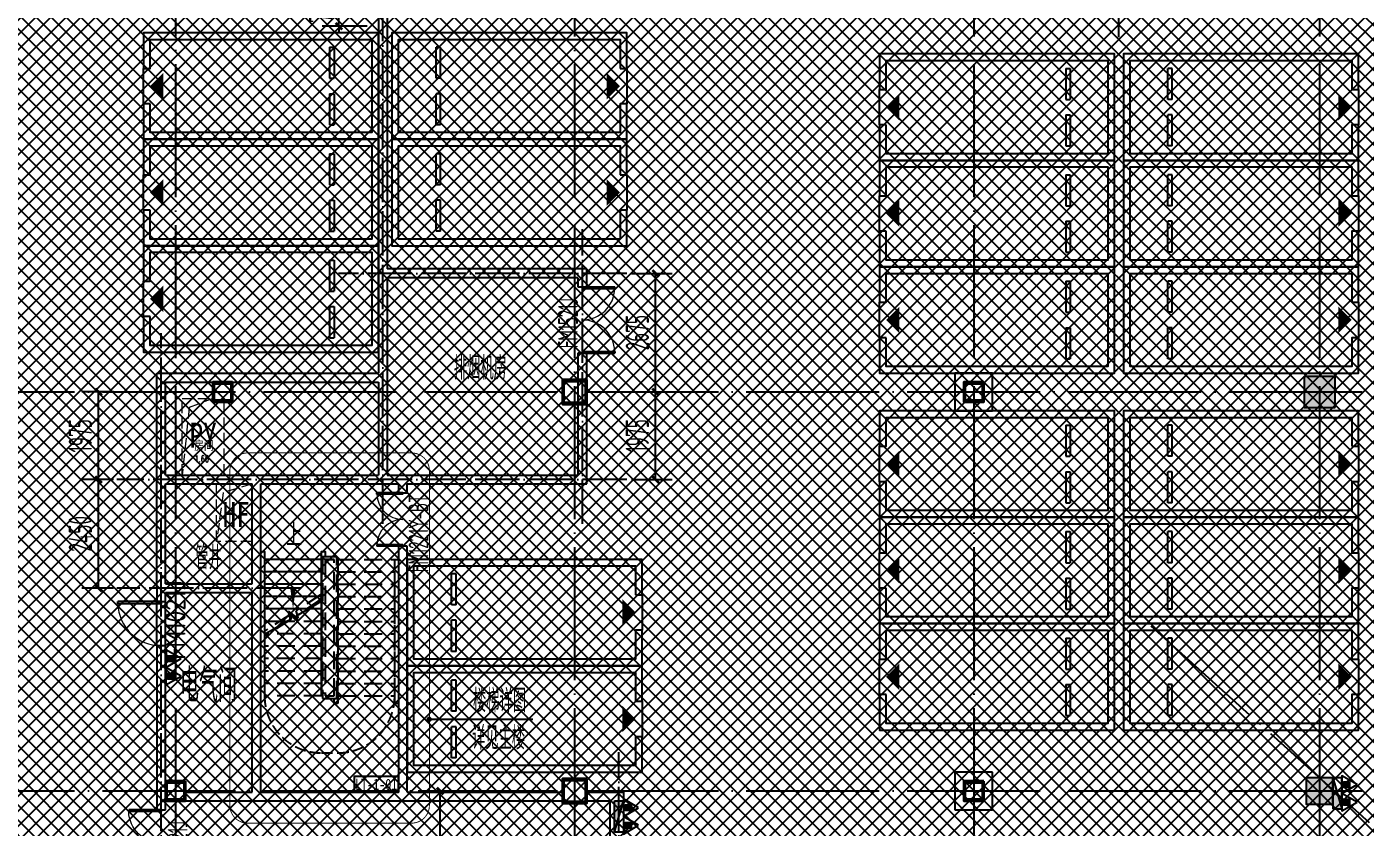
# Model space of a CAD drawing. Extents: x -473190 to 2138458, y -81875 to 2633646.
# Drawn here: x 509982 to 540167, y -19625 to -1570 of the extents above; entities that cross this region are included whole.
import ezdxf
from ezdxf.enums import TextEntityAlignment as Align

# ---------------------------------------------------------------- set-up
doc = ezdxf.new("R2010")
doc.units = 0
doc.header["$LTSCALE"] = 1000
for name, pattern in [('_DASH', [0.6, 0.4, -0.2]), ('DASH', [0.35, 0.25, -0.1]), ('DOTE', [2.42, 2, -0.2, 0.02, -0.2])]:
    doc.linetypes.add(name, pattern=pattern)
for name, color, linetype in [('00-停车位', 67, 'Continuous'), ('A-BEAM', 4, 'Continuous'), ('A-COLUMN', 2, 'Continuous'), ('A-DIM_SYMB', 3, 'Continuous'), ('A-PUB_TEXT', 7, 'Continuous'), ('A-ROOM_NAME', 23, 'Continuous'), ('A-STAIR', 3, 'Continuous'), ('A-WALL', 2, 'Continuous'), ('DIM_LEAD', 3, 'Continuous'), ('DOOR_FIRE', 4, 'Continuous'), ('DOOR_FIRE_TEXT', 7, 'Continuous'), ('DOTE', 1, 'DOTE'), ('PUB_DIM', 3, 'Continuous'), ('PUB_HATCH', 8, 'Continuous'), ('PUB_TEXT', 7, 'Continuous'), ('RF-QT', 30, 'Continuous'), ('SPACE', 7, 'Continuous'), ('SRC-03F$0$A-SYMB-NUMB-T', 4, 'Continuous'), ('SRC-03F$0$A-WALL', 7, 'Continuous'), ('STAIR', 2, 'Continuous'), ('W-EQUIP_消火栓', 7, 'Continuous'), ('W-EQUIP_灭火器', 7, 'Continuous'), ('WINDOW', 4, 'Continuous'), ('WINDOW_TEXT', 7, 'Continuous'), ('排水', 4, 'Continuous'), ('索引线', 252, 'Continuous')]:
    doc.layers.add(name, color=color, linetype=linetype)
doc.layers.add('HOLE', color=52, linetype='Continuous', lineweight=15)
doc.layers.add('钢柱', color=51, linetype='Continuous', lineweight=35)
doc.styles.add('8B2_01', font='simhei.ttf', dxfattribs={"width": 0.8})
doc.styles.add('8B2_02', font='tssdeng.shx', dxfattribs={"width": 0.6, "bigfont": 'TSSDCHN.shx'})
doc.styles.add('_TCH_DIM', font='SIMPLEX', dxfattribs={"bigfont": 'GBCBIG'})
doc.styles.add('_TCH_DIM_T3', font='tssdeng.shx', dxfattribs={"width": 0.564706, "bigfont": '@@@tssdchn.shx'})
doc.styles.add('_TCH_SPACE', font='SIMPLEX', dxfattribs={"height": 5, "bigfont": 'GBCBIG'})
doc.styles.add('_TCH_WINDOW', font='tssdeng.shx', dxfattribs={"width": 0.8, "height": 3.5, "bigfont": 'tssdchn.shx'})
doc.styles.add('SRC-03F$0$ECADI-TXT', font='simplex.shx', dxfattribs={"bigfont": 'hztxt.shx'})
doc.styles.get("Standard").update_dxf_attribs({"font": 'gbenor.shx', "bigfont": 'gbcbig.shx'})
doc.dimstyles.new('_TCH_ARCH&&150', dxfattribs={"dimtxt": 525, "dimasz": 150, "dimexe": 375, "dimexo": 450, "dimgap": 150, "dimtad": 1, "dimdec": 0, "dimzin": 0, "dimdsep": 46, "dimtxsty": '_TCH_DIM_T3', "dimblk": 'ARCHTICK', "dimcen": 0.09, "dimclrt": 7, "dimazin": 2, "dimtfac": 1, "dimtdec": 0, "dimtix": 1, "dimtmove": 2, "dimatfit": 3, "dimfxl": 0, "dimtolj": 1, "dimtzin": 0, "dimarcsym": 0})

# ---------------------------------------------------------------- blocks, each defined once
blk = doc.blocks.new('车位2400x5300')
at = {"layer": '00-停车位', "color": 251}
for p, q in [((-875, -1000), (-175, -1000)), ((-875, -1100), (-875, -1000)), ((-875, -1100), (-175, -1100)), ((-175, -1100), (-175, -1000)), ((175, -1000), (875, -1000)), ((175, -1100), (175, -1000)), ((175, -1100), (875, -1100)), ((875, -1100), (875, -1000)), ((400, -5300), (-400, -5300))]:
    blk.add_line(p, q, dxfattribs=at)
blk.add_lwpolyline([(400, -5150), (400, -5300), (1200, -5300), (1200, 0), (-1200, 0), (-1200, -5300), (-400, -5300), (-400, -5150), (-1050, -5150), (-1050, -150), (1050, -150), (1050, -5150), (400, -5150)], dxfattribs=at)
blk.add_lwpolyline([(0, -5150, 0, 600, 0), (0, -4850, 600, 600, 0)], format="xyseb", dxfattribs=at)
blk = doc.blocks.new('_ArchTick')
at = {"color": 0, "linetype": 'ByBlock', "const_width": 0.4}
blk.add_lwpolyline([(-0.5, -0.5), (0.5, 0.5)], dxfattribs=at)
blk = doc.blocks.new('*D5216')
at = {"layer": 'Defpoints', "color": 0, "transparency": 16777216}
for p in [(79469, -185418), (80559, -185418), (80559, -186168)]:
    blk.add_point(p, dxfattribs=at)
at = {"layer": 'PUB_DIM', "color": 0, "lineweight": -2, "transparency": 16777216}
for p, q in [((79469, -185418), (79469, -185268)), ((80109, -185418), (79094, -185418)), ((79469, -186168), (79469, -185418)), ((80109, -186168), (79094, -186168)), ((79469, -186168), (79469, -186318))]:
    blk.add_line(p, q, dxfattribs=at)
at = {"layer": 'PUB_DIM', "color": 0, "lineweight": -2, "transparency": 16777216, "xscale": 150, "yscale": 150, "zscale": 150}
for p, rotation in [((79469, -185418), 270), ((79469, -186168), 90)]:
    blk.add_blockref('_ArchTick', p, dxfattribs=dict(at, rotation=rotation))
at = {"layer": 'PUB_DIM', "color": 7, "transparency": 16777216, "insert": (79057, -185793), "char_height": 525, "attachment_point": 5, "rotation": 90, "style": '_TCH_DIM_T3'}
blk.add_mtext('\\A1;750', dxfattribs=at)
blk = doc.blocks.new('A$C00330F2E')
at = {"layer": 'A-COLUMN'}
for p, q in [((58875, -161900), (58025, -161900)), ((58025, -161900), (58025, -162750)), ((58875, -162750), (58875, -161900)), ((58025, -162750), (58875, -162750)), ((58875, -170900), (58025, -170900)), ((58025, -170900), (58025, -171750)), ((58875, -171750), (58875, -170900)), ((58025, -171750), (58875, -171750))]:
    blk.add_line(p, q, dxfattribs=at)
at = {"layer": '钢柱', "color": 4, "lineweight": 35}
for points in [[(49725, -162050), (49175, -162050), (49175, -162600), (49725, -162600)], [(49695, -162570), (49205, -162570), (49205, -162080), (49695, -162080)], [(41738, -162100), (41288, -162100), (41288, -162550), (41738, -162550)], [(41708, -162520), (41318, -162520), (41318, -162130), (41708, -162130)], [(58675, -162100), (58225, -162100), (58225, -162550), (58675, -162550)], [(58645, -162520), (58255, -162520), (58255, -162130), (58645, -162130)], [(40675, -171100), (40225, -171100), (40225, -171550), (40675, -171550)], [(40645, -171520), (40255, -171520), (40255, -171130), (40645, -171130)], [(49725, -171050), (49175, -171050), (49175, -171600), (49725, -171600)], [(49695, -171570), (49205, -171570), (49205, -171080), (49695, -171080)], [(58675, -171100), (58225, -171100), (58225, -171550), (58675, -171550)], [(58645, -171520), (58255, -171520), (58255, -171130), (58645, -171130)]]:
    blk.add_lwpolyline(points, close=True, dxfattribs=at)
blk = doc.blocks.new('A$C4F5A101F')
at = {"layer": 'DOTE', "color": 16, "linetype": 'DOTE', "ltscale": 1.5}
for p, q in [((-216339.7, 16373.7), (-216339.7, -213765.2)), ((-207339.7, 16373.7), (-207339.7, -213765.2)), ((-198339.7, 16373.7), (-198339.7, -213765.2)), ((-297848.4, -165257.4), (-173939.7, -165257.4)), ((-297848.4, -174257.4), (-173939.7, -174257.4))]:
    blk.add_line(p, q, dxfattribs=at)
at = {"layer": 'DOTE', "color": 127, "linetype": 'DOTE', "ltscale": 1.5}
for p, q in [((-190539.7, 16373.7), (-190539.7, -213765.2)), ((-194347, -170531.8), (-170707.9, -191816.6))]:
    blk.add_line(p, q, dxfattribs=at)
blk = doc.blocks.new('*D5549')
at = {"layer": 'Defpoints', "color": 0, "transparency": 16777216}
for p in [(39589, -150275), (40373, -150275), (40373, -152725)]:
    blk.add_point(p, dxfattribs=at)
at = {"layer": 'PUB_DIM', "color": 0, "lineweight": -2, "transparency": 16777216}
for p, q in [((39923, -150275), (39214, -150275)), ((39589, -152725), (39589, -150275)), ((39923, -152725), (39214, -152725))]:
    blk.add_line(p, q, dxfattribs=at)
at = {"layer": 'PUB_DIM', "color": 0, "lineweight": -2, "transparency": 16777216, "xscale": 150, "yscale": 150, "zscale": 150}
for p, rotation in [((39589, -150275), 90), ((39589, -152725), 270)]:
    blk.add_blockref('_ArchTick', p, dxfattribs=dict(at, rotation=rotation))
at = {"layer": 'PUB_DIM', "color": 7, "transparency": 16777216, "insert": (39177, -151500), "char_height": 525, "attachment_point": 5, "rotation": 90, "style": '_TCH_DIM_T3'}
blk.add_mtext('\\A1;2450', dxfattribs=at)
blk = doc.blocks.new('*D5550')
at = {"layer": 'Defpoints', "color": 0, "transparency": 16777216}
for p in [(39589, -148300), (40373, -148300), (40373, -150275)]:
    blk.add_point(p, dxfattribs=at)
at = {"layer": 'PUB_DIM', "color": 0, "lineweight": -2, "transparency": 16777216}
for p, q in [((39923, -148300), (39214, -148300)), ((39589, -150275), (39589, -148300)), ((39923, -150275), (39214, -150275))]:
    blk.add_line(p, q, dxfattribs=at)
at = {"layer": 'PUB_DIM', "color": 0, "lineweight": -2, "transparency": 16777216, "xscale": 150, "yscale": 150, "zscale": 150}
for p, rotation in [((39589, -148300), 90), ((39589, -150275), 270)]:
    blk.add_blockref('_ArchTick', p, dxfattribs=dict(at, rotation=rotation))
at = {"layer": 'PUB_DIM', "color": 7, "transparency": 16777216, "insert": (39177, -149288), "char_height": 525, "attachment_point": 5, "rotation": 90, "style": '_TCH_DIM_T3'}
blk.add_mtext('\\A1;1975', dxfattribs=at)
blk = doc.blocks.new('*D5551')
at = {"layer": 'Defpoints', "color": 0, "transparency": 16777216}
for p in [(51157, -145625), (52152, -145625), (51157, -148300)]:
    blk.add_point(p, dxfattribs=at)
at = {"layer": 'PUB_DIM', "color": 0, "lineweight": -2, "transparency": 16777216}
for p, q in [((51607, -145625), (52527, -145625)), ((52152, -148300), (52152, -145625)), ((51607, -148300), (52527, -148300))]:
    blk.add_line(p, q, dxfattribs=at)
at = {"layer": 'PUB_DIM', "color": 0, "lineweight": -2, "transparency": 16777216, "xscale": 150, "yscale": 150, "zscale": 150}
for p, rotation in [((52152, -145625), 90), ((52152, -148300), 270)]:
    blk.add_blockref('_ArchTick', p, dxfattribs=dict(at, rotation=rotation))
at = {"layer": 'PUB_DIM', "color": 7, "transparency": 16777216, "insert": (51739, -146962), "char_height": 525, "attachment_point": 5, "rotation": 90, "style": '_TCH_DIM_T3'}
blk.add_mtext('\\A1;2675', dxfattribs=at)
blk = doc.blocks.new('*D5552')
at = {"layer": 'Defpoints', "color": 0, "transparency": 16777216}
for p in [(51157, -148300), (52152, -148300), (51157, -150275)]:
    blk.add_point(p, dxfattribs=at)
at = {"layer": 'PUB_DIM', "color": 0, "lineweight": -2, "transparency": 16777216}
for p, q in [((51607, -148300), (52527, -148300)), ((52152, -150275), (52152, -148300)), ((51607, -150275), (52527, -150275))]:
    blk.add_line(p, q, dxfattribs=at)
at = {"layer": 'PUB_DIM', "color": 0, "lineweight": -2, "transparency": 16777216, "xscale": 150, "yscale": 150, "zscale": 150}
for p, rotation in [((52152, -148300), 90), ((52152, -150275), 270)]:
    blk.add_blockref('_ArchTick', p, dxfattribs=dict(at, rotation=rotation))
at = {"layer": 'PUB_DIM', "color": 7, "transparency": 16777216, "insert": (51739, -149288), "char_height": 525, "attachment_point": 5, "rotation": 90, "style": '_TCH_DIM_T3'}
blk.add_mtext('\\A1;1975', dxfattribs=at)
blk = doc.blocks.new('SRC-03F$0$ECADI-TAG-CODE')
at = {"layer": 'SRC-03F$0$A-SYMB-NUMB-T', "color": 1}
blk.add_lwpolyline([(3.41, 8.1), (13.41, 8.1), (13.41, 4.6), (3.41, 4.6)], close=True, dxfattribs=at)
at = {"layer": 'SRC-03F$0$A-SYMB-NUMB-T', "style": 'SRC-03F$0$ECADI-TXT', "width": 0.7}
blk.add_attdef('CODE', text='', height=2.5, dxfattribs=at).set_placement((8.41, 6.35), align=Align.MIDDLE_CENTER)
blk = doc.blocks.new('*D5620')
at = {"layer": 'Defpoints', "color": 0, "transparency": 16777216}
for p in [(63325, -178450), (64268, -178450), (63325, -181725)]:
    blk.add_point(p, dxfattribs=at)
at = {"layer": 'PUB_DIM', "color": 0, "lineweight": -2, "transparency": 16777216}
for p, q in [((63775, -178450), (64643, -178450)), ((64268, -181725), (64268, -178450)), ((63775, -181725), (64643, -181725))]:
    blk.add_line(p, q, dxfattribs=at)
at = {"layer": 'PUB_DIM', "color": 0, "lineweight": -2, "transparency": 16777216, "xscale": 150, "yscale": 150, "zscale": 150}
for p, rotation in [((64268, -178450), 90), ((64268, -181725), 270)]:
    blk.add_blockref('_ArchTick', p, dxfattribs=dict(at, rotation=rotation))
at = {"layer": 'PUB_DIM', "color": 7, "transparency": 16777216, "insert": (63856, -180088), "char_height": 525, "attachment_point": 5, "rotation": 90, "style": '_TCH_DIM_T3'}
blk.add_mtext('\\A1;3275', dxfattribs=at)
blk = doc.blocks.new('$TwtSys$00000434')
for p, q in [((-0.5, 0.5), (-0.5, -0.5)), ((-0.5, -0.5), (0.5, 0.5)), ((0.5, 0.5), (-0.5, 0.5)), ((0.5, -0.5), (0.5, 0.5)), ((-0.5, -0.5), (0.5, -0.5))]:
    blk.add_line(p, q)
blk.add_solid([(0.5, -0.5), (0.5, 0.5), (-0.5, -0.5)])
blk = doc.blocks.new('$TwtSys$00000546')
h = blk.add_hatch()
h.set_pattern_fill('ANSI31', color=256, scale=200, style=0)
h.set_pattern_definition([(45, (-38543.802, -6670.83), (-17.67767, 17.67767), [])])
h.paths.add_polyline_path([(-65, 174), (65, 174), (65, 44), (-65, 44)])
for points in [[(0, 344), (-198, 0), (198, 0)], [(-65, 174), (65, 174), (65, 44), (-65, 44)]]:
    blk.add_lwpolyline(points, close=True)
blk = doc.blocks.new('ADFASDF')
h = blk.add_hatch()
h.set_pattern_fill('ANSI37', color=8, scale=150)
h.set_pattern_definition([(45, (0, 0), (-168.3798, 168.3798), []), (135, (0, 0), (-168.3798, -168.3798), [])])
h.paths.add_polyline_path([(521397, 239186), (521397, 224886), (539697, 224886), (539697, 169261), (524947, 169261), (524947, 171211), (527822, 171211), (527922, 176611), (501318, 176611), (501125, 109884), (530547, 109887), (530547, 107449), (538188, 100503), (536147, 98236), (540086, 94690), (517812, 69953), (517812, 59790), (482108, 20136), (405247, 20136), (405247, 26086), (391997, 40436), (391997, 64736), (399997, 64738), (399997, 239186), (409022, 239186)])
blk = doc.blocks.new('$DorLib2D$00000002')
for p, q in [((-0.5, 0), (-0.5, 0.4875)), ((-0.475, 0.4875), (-0.5, 0.4875)), ((-0.475, 0), (-0.475, 0.4875)), ((0.475, 0), (0.475, 0.4875)), ((0.475, 0.4875), (0.5, 0.4875)), ((0.5, 0), (0.5, 0.4875)), ((-0.5, 0), (-0.475, 0)), ((0.5, 0), (0.475, 0))]:
    blk.add_line(p, q)
at = {"lineweight": 13}
for centre, start, end in [((-0.4875, 0), 0, 88.53072), ((0.4875, 0), 91.46928, 180)]:
    blk.add_arc(centre, 0.4875, start, end, dxfattribs=at)
blk = doc.blocks.new('$DorLib2D$00000213')
at = {"color": 0, "linetype": 'DASH', "const_width": 0.02}
blk.add_lwpolyline([(0.5, 0), (-0.5, 0)], dxfattribs=at)
blk = doc.blocks.new('$DorLib2D$00000001')
for p, q in [((0.45, 0.975), (0.5, 0.975)), ((0.45, 0), (0.45, 0.975)), ((0.5, 0), (0.5, 0.975)), ((0.5, 0), (0.45, 0))]:
    blk.add_line(p, q)
at = {"lineweight": 13}
blk.add_arc((0.475, 0), 0.975, 91.4693, 180, dxfattribs=at)
blk = doc.blocks.new('_FZH')
blk.add_lwpolyline([(-0.5, -0.5), (0.5, -0.5), (0.5, 0.5), (-0.5, 0.5)], close=True)
at = {"layer": 'PUB_HATCH'}
blk.add_solid([(-0.5, -0.5), (0.5, -0.5), (-0.5, 0.5), (0.5, 0.5)], dxfattribs=at)
blk = doc.blocks.new('A$C3672542B')
at = {"layer": '排水', "color": 3, "linetype": 'DASH'}
blk.add_lwpolyline([(83299.2, -187408.7, 0, 0, 0), (82587.3, -186696.8, 160, 0, 0), (82163.1, -186272.6, 0, 0, 0)], format="xyseb", dxfattribs=at)
at = {"layer": 'PUB_DIM'}
dim = blk.add_aligned_dim(p1=(80558.7, -186168.2), p2=(80558.7, -185418.2), distance=1089.7, dimstyle='_TCH_ARCH&&150', dxfattribs=at)
dim.commit()
dim.dimension.update_dxf_attribs({"geometry": '*D5216', "text_midpoint": (79056.5, -185793.2)})
blk = doc.blocks.new('A$C2B5B1B2C')
at = {"layer": 'DOTE', "linetype": 'DOTE', "ltscale": 0.5}
for p, q in [((62600, -140300), (62600, -102300)), ((46000, -151275), (46000, -110975)), ((50500, -151275), (50500, -144625)), ((51500, -145625), (45000, -145625)), ((41000, -170304.5), (41000, -146975)), ((51500, -150275), (40000, -150275)), ((44150, -152725), (40000, -152725)), ((51325, -170304.5), (51325, -156425))]:
    blk.add_line(p, q, dxfattribs=at)
at = {"layer": 'PUB_DIM'}
for p1, p2, distance, picture, middle in [((51156.9, -148300), (51156.9, -145625), -994.9, '*D5551', (51739.4, -146962.5)), ((40373.1, -150275), (40373.1, -148300), 783.8, '*D5550', (39176.8, -149287.5)), ((51156.9, -150275), (51156.9, -148300), -994.9, '*D5552', (51739.4, -149287.5)), ((40373.1, -152725), (40373.1, -150275), 783.8, '*D5549', (39176.8, -151500))]:
    dim = blk.add_aligned_dim(p1=p1, p2=p2, distance=distance, dimstyle='_TCH_ARCH&&150', dxfattribs=at)
    dim.commit()
    dim.dimension.update_dxf_attribs({"geometry": picture, "text_midpoint": middle})
blk = doc.blocks.new('A$C031B73C8')
at = {"layer": 'HOLE', "linetype": 'DASH'}
for points in [[(59388.4, -169675), (59388.4, -171325), (58450, -171325), (58450, -169600), (59138, -169600), (59138, -169675), (59388.4, -169675)], [(59138, -169600), (58609.5, -169799.1), (58450, -171325)], [(60025, -171525), (59375.3, -171717.1), (59225, -172825)]]:
    blk.add_lwpolyline(points, dxfattribs=at)
blk.add_lwpolyline([(59225, -171525), (60025, -171525), (60025, -172825), (59225, -172825)], close=True, dxfattribs=at)
at = {"layer": 'SPACE', "style": '_TCH_SPACE'}
blk.add_text('房间', height=241.13, dxfattribs=at).set_placement((58722.5, -170784.6))
at = {"layer": 'SPACE', "style": '_TCH_SPACE', "width": 0.705882}
blk.add_text('1.60', height=148.75, dxfattribs=at).set_placement((58725.5, -171034))
at = {"layer": 'PUB_DIM'}
dim = blk.add_aligned_dim(p1=(63325, -181725), p2=(63325, -178450), distance=-943.5, dimstyle='_TCH_ARCH&&150', dxfattribs=at)
dim.commit()
dim.dimension.update_dxf_attribs({"geometry": '*D5620', "text_midpoint": (63856, -180087.5)})

msp = doc.modelspace()

# ---------------------------------------------------------------- linework, layer by layer
at = {"layer": 'A-BEAM'}
for points in [[(515262.2, -16662.6), (515262.2, -13407.6), (515344.2, -13407.6), (515344.2, -16662.6)], [(516630.2, -16662.6), (516630.2, -13407.6), (516712.2, -13407.6), (516712.2, -13522.6)], [(516994.2, -13582.6), (516972.2, -13582.6)], [(518280.2, -13582.6), (518362.2, -13582.6)]]:
    msp.add_lwpolyline(points, dxfattribs=at)
at = {"layer": 'A-COLUMN'}
for p, q in [((513562.2, -18582.6), (513112.2, -18582.6)), ((513112.2, -18582.6), (513112.2, -19032.6)), ((513562.2, -19032.6), (513562.2, -18582.6)), ((522612.2, -18532.6), (522062.2, -18532.6)), ((522062.2, -18532.6), (522062.2, -19082.6)), ((522612.2, -19082.6), (522612.2, -18532.6)), ((513112.2, -19032.6), (513562.2, -19032.6)), ((522062.2, -19082.6), (522612.2, -19082.6))]:
    msp.add_line(p, q, dxfattribs=at)
at = {"layer": 'A-DIM_SYMB'}
msp.add_lwpolyline([(515987.2, -13442.6, 0, 0, 0), (515987.2, -14702.6, 0, 120, 0), (515987.2, -14252.6, 0, 0, 0)], format="xyseb", dxfattribs=at)
at = {"layer": 'A-STAIR', "color": 8, "linetype": '_DASH'}
for p, q in [((515344.2, -13582.6), (515344.2, -15201.6)), ((516630.2, -13582.6), (515344.2, -13582.6)), ((516630.2, -13582.6), (516630.2, -14364.4)), ((516972.2, -13522.6), (516652.2, -13522.6)), ((516652.2, -13522.6), (516652.2, -16722.6)), ((516712.2, -13582.6), (516912.2, -13582.6)), ((516912.2, -13582.6), (516712.2, -13582.6)), ((516712.2, -13582.6), (516712.2, -16662.6)), ((516912.2, -16662.6), (516912.2, -13582.6)), ((516972.2, -16722.6), (516972.2, -13522.6)), ((516994.2, -16662.6), (516994.2, -13582.6)), ((516994.2, -13582.6), (518280.2, -13582.6)), ((518280.2, -16662.6), (518280.2, -13582.6)), ((516630.2, -13862.6), (515344.2, -13862.6)), ((516994.2, -13862.6), (518280.2, -13862.6)), ((516630.2, -14142.6), (515344.2, -14142.6)), ((516994.2, -14142.6), (518280.2, -14142.6)), ((516540.8, -14422.6), (515344.2, -14422.6)), ((516630.2, -14364.4), (516046.5, -14744.4)), ((516630.2, -14483.7), (516078.6, -14842.8)), ((516630.2, -14483.7), (516630.2, -16662.6)), ((516994.2, -14422.6), (518280.2, -14422.6)), ((516110.6, -14702.6), (515344.2, -14702.6)), ((516101.8, -14914.1), (515886.8, -14752.4)), ((515886.8, -14752.4), (515944.7, -14930)), ((516046.5, -14744.4), (516101.8, -14914.1)), ((516630.2, -14702.6), (516293.9, -14702.6)), ((516994.2, -14702.6), (518280.2, -14702.6)), ((515912.6, -14831.6), (515344.2, -15201.6)), ((515944.7, -14930), (515344.2, -15320.9)), ((515680.5, -14982.6), (515344.2, -14982.6)), ((516630.2, -14982.6), (515863.8, -14982.6)), ((516994.2, -14982.6), (518280.2, -14982.6)), ((515344.2, -15320.9), (515344.2, -16662.6)), ((516630.2, -15262.6), (515433.7, -15262.6)), ((516994.2, -15262.6), (518280.2, -15262.6)), ((516630.2, -15542.6), (515344.2, -15542.6)), ((516994.2, -15542.6), (518280.2, -15542.6)), ((516630.2, -15822.6), (515344.2, -15822.6)), ((516994.2, -15822.6), (518280.2, -15822.6)), ((516630.2, -16102.6), (515344.2, -16102.6)), ((516994.2, -16102.6), (518280.2, -16102.6)), ((516630.2, -16382.6), (515344.2, -16382.6)), ((516994.2, -16382.6), (518280.2, -16382.6)), ((516630.2, -16662.6), (515344.2, -16662.6)), ((516652.2, -16722.6), (516972.2, -16722.6)), ((516712.2, -16662.6), (516912.2, -16662.6)), ((516994.2, -16662.6), (518280.2, -16662.6))]:
    msp.add_line(p, q, dxfattribs=at)
at = {"layer": 'A-STAIR'}
for p, q in [((515344.2, -13582.6), (515344.2, -15271.6)), ((516630.2, -13582.6), (515344.2, -13582.6)), ((516630.2, -13582.6), (516630.2, -14529.1)), ((516630.2, -13862.6), (515344.2, -13862.6)), ((516630.2, -14142.6), (515344.2, -14142.6)), ((516630.2, -14422.6), (515344.2, -14422.6)), ((516329.7, -14702.6), (515344.2, -14702.6)), ((516065, -14855.5), (516630.2, -14529.1)), ((515344.2, -15271.6), (515926.7, -14935.3)), ((515844.7, -14982.6), (515344.2, -14982.6)), ((515926.7, -14935.3), (515891.8, -14804.9)), ((515891.8, -14804.9), (516097.8, -14977.8)), ((516097.8, -14977.8), (516065, -14855.5)), ((515359.8, -15262.6), (515344.2, -15262.6))]:
    msp.add_line(p, q, dxfattribs=at)
at = {"layer": 'A-STAIR', "color": 8, "linetype": '_DASH'}
for points in [[(516994.2, -13582.6), (516994.2, -16837.6), (516912.2, -16837.6), (516912.2, -16722.6)], [(518362.2, -13582.6), (518362.2, -16837.6), (518280.2, -16837.6), (518280.2, -13582.6)]]:
    msp.add_lwpolyline(points, dxfattribs=at)
at = {"layer": 'A-WALL'}
for p, q in [((518112.2, -807.6), (518112.2, -7032.6)), ((517912.2, -907.6), (517912.2, -7132.6)), ((517912.2, -7132.6), (517912.2, -9382.6)), ((522612.2, -7032.6), (518112.2, -7032.6)), ((518112.2, -7232.6), (518112.2, -9482.6)), ((522412.2, -7232.6), (518112.2, -7232.6)), ((522412.2, -7232.6), (522412.2, -7432.6)), ((522612.2, -7432.6), (522612.2, -7032.6)), ((522412.2, -7432.6), (522612.2, -7432.6)), ((522612.2, -8932.6), (522412.2, -8932.6)), ((522412.2, -8932.6), (522412.2, -11682.6)), ((522612.2, -11882.6), (522612.2, -8932.6)), ((512912.2, -9382.6), (517912.2, -9382.6)), ((512912.2, -11782.6), (512912.2, -9382.6)), ((513112.2, -9582.6), (517912.2, -9582.6)), ((513112.2, -11682.6), (513112.2, -9582.6)), ((517912.2, -9582.6), (517912.2, -11682.6)), ((518112.2, -9482.6), (518112.2, -11682.6)), ((513112.2, -11682.6), (515162.2, -11682.6)), ((515162.2, -11682.6), (517912.2, -11682.6)), ((518112.2, -11682.6), (518462.2, -11682.6)), ((518462.2, -11682.6), (522412.2, -11682.6)), ((512912.2, -14232.6), (512912.2, -11782.6)), ((513112.2, -11882.6), (515062.2, -11882.6)), ((513112.2, -14132.6), (513112.2, -11882.6)), ((515062.2, -14132.6), (515062.2, -11882.6)), ((515262.2, -11882.6), (518012.2, -11882.6)), ((515262.2, -14232.6), (515262.2, -11882.6)), ((518012.2, -11882.6), (518362.2, -11882.6)), ((518362.2, -11882.6), (518362.2, -12082.6)), ((518562.2, -11882.6), (522612.2, -11882.6)), ((518562.2, -12082.6), (518562.2, -11882.6)), ((518362.2, -12082.6), (518562.2, -12082.6)), ((518562.2, -13282.6), (518362.2, -13282.6)), ((518362.2, -13282.6), (518362.2, -18832.6)), ((518562.2, -18832.6), (518562.2, -13282.6)), ((513112.2, -14132.6), (515062.2, -14132.6)), ((512912.2, -14232.6), (512912.2, -14532.6)), ((513112.2, -14332.6), (515062.2, -14332.6)), ((513112.2, -14532.6), (513112.2, -14332.6)), ((515062.2, -18832.6), (515062.2, -14332.6)), ((515262.2, -18832.6), (515262.2, -14232.6)), ((512912.2, -14532.6), (513112.2, -14532.6)), ((513112.2, -15532.6), (512912.2, -15532.6)), ((512912.2, -15532.6), (512912.2, -18932.6)), ((513112.2, -18832.6), (513112.2, -15532.6)), ((512912.2, -18932.6), (512912.2, -19232.6)), ((513562.2, -18832.6), (515062.2, -18832.6)), ((515262.2, -18832.6), (518362.2, -18832.6)), ((518562.2, -18832.6), (522062.2, -18832.6)), ((522612.2, -18832.6), (523187.2, -18832.6)), ((523187.2, -18832.6), (523437.2, -18832.6)), ((523437.2, -18832.6), (523437.2, -19032.6)), ((512912.2, -19232.6), (513112.2, -19232.6)), ((513112.2, -19232.6), (513112.2, -19032.6)), ((513562.2, -19032.6), (515162.2, -19032.6)), ((515162.2, -19032.6), (518462.2, -19032.6)), ((518462.2, -19032.6), (522062.2, -19032.6)), ((522612.2, -19032.6), (523137.2, -19032.6)), ((523137.2, -19832.6), (523137.2, -19032.6)), ((523237.2, -19732.6), (523237.2, -19032.6)), ((523237.2, -19032.6), (523437.2, -19032.6))]:
    msp.add_line(p, q, dxfattribs=at)
at = {"layer": 'DIM_LEAD'}
for p, q in [((519056.6, -17190), (520011.4, -17190)), ((519056.6, -17190), (520011.4, -17190)), ((519056.6, -17190), (520011.4, -17190)), ((519056.6, -17190), (520011.4, -17190)), ((520011.4, -17190), (521396.3, -17190))]:
    msp.add_line(p, q, dxfattribs=at)
at = {"layer": 'DIM_LEAD', "const_width": 60}
msp.add_lwpolyline([(519026.6, -17190, 1), (519086.6, -17190, 1)], format="xyb", close=True, dxfattribs=at)
msp.add_lwpolyline([(519026.6, -17190, 1), (519086.6, -17190, 1)], format="xyb", close=True, dxfattribs=at)
msp.add_lwpolyline([(519026.6, -17190, 1), (519086.6, -17190, 1)], format="xyb", close=True, dxfattribs=at)
msp.add_lwpolyline([(519026.6, -17190, 1), (519086.6, -17190, 1)], format="xyb", close=True, dxfattribs=at)
at = {"layer": 'STAIR', "color": 9, "linetype": 'DASH'}
msp.add_lwpolyline([(516630.2, -17948.6), (516994.2, -17948.6)], dxfattribs=at)
for centre, start, end in [((516630.2, -16662.6), 180, 270), ((516994.2, -16662.6), 270, 0)]:
    msp.add_arc(centre, 1286, start, end, dxfattribs=at)
at = {"layer": 'WINDOW'}
for p, q in [((512912.2, -15532.6), (512912.2, -14532.6)), ((513112.2, -15532.6), (513112.2, -14532.6))]:
    msp.add_line(p, q, dxfattribs=at)
at = {"layer": '索引线', "linetype": 'DASH', "const_width": 20}
msp.add_lwpolyline([(518662.2, -11182.6), (514962.2, -11182.6, 0.4142136), (514562.2, -11582.6), (514562.2, -19132.6, 0.4142136), (514962.2, -19532.6), (518662.2, -19532.6, 0.4142136), (519062.2, -19132.6), (519062.2, -11582.6, 0.4142136)], format="xyb", close=True, dxfattribs=at)

# ---------------------------------------------------------------- block references
for name, p in [('A$C3672542B', (437553.5, 184610.6)), ('ADFASDF', (49490, -74243.9)), ('A$C2B5B1B2C', (472012.2, 138492.4)), ('A$C031B73C8', (455037.2, 159642.4)), ('A$C00330F2E', (472887.2, 152517.4)), ('A$C00330F2E', (472887.2, 152517.4))]:
    msp.add_blockref(name, p)
at = {"layer": '00-停车位'}
for p, rotation in [((517912.2, -2907.6), 270), ((518212.2, -2907.6), 90), ((534512.2, -3382.6), 270), ((534712.2, -3382.6), 90), ((517912.2, -5307.6), 270), ((518212.2, -5307.6), 90), ((534512.2, -5782.6), 270), ((534712.2, -5782.6), 90), ((517912.2, -7707.6), 270), ((534512.2, -8182.6), 270), ((534712.2, -8182.6), 90), ((534512.2, -11432.6), 270), ((534712.2, -11432.6), 90), ((534512.2, -13832.6), 270), ((534712.2, -13832.6), 90), ((518562.2, -14782.6), 90), ((534512.2, -16232.6), 270), ((534712.2, -16232.6), 90), ((518562.2, -17182.6), 90)]:
    msp.add_blockref('车位2400x5300', p, dxfattribs=dict(at, rotation=rotation))
at = {"layer": 'A-COLUMN', "rotation": 90}
for p, xscale, yscale, zscale in [((539137.2, -9807.6), 700, 700, 700), ((539137.2, -18807.6), 600, 600, 600)]:
    msp.add_blockref('_FZH', p, dxfattribs=dict(at, xscale=xscale, yscale=yscale, zscale=zscale))
at = {"layer": 'DOOR_FIRE'}
ref = msp.add_blockref('$DorLib2D$00000213', (542762.2, -807.6), dxfattribs=dict(at, xscale=5500, yscale=5500, zscale=200, rotation=359.9999999895502))
ref.add_attrib('A', 'FJL5522-3H', (541836.6, -1750.5), dxfattribs={"layer": 'DOOR_FIRE_TEXT', "height": 446.25, "style": '_TCH_WINDOW', "width": 0.564706})
ref = msp.add_blockref('$DorLib2D$00000002', (522512.2, -8182.6), dxfattribs=dict(at, xscale=-1500, yscale=-1500, zscale=200, rotation=89.9999999829188))
ref.add_attrib('A', 'FM1521J', (522410.4, -8822.3), dxfattribs={"layer": 'DOOR_FIRE_TEXT', "height": 446.25, "rotation": 90, "style": '_TCH_WINDOW', "width": 0.564706})
ref = msp.add_blockref('$DorLib2D$00000002', (518462.2, -12682.6), dxfattribs=dict(at, xscale=1200, yscale=1200, zscale=200, rotation=90))
ref.add_attrib('A', 'FM1221Y-BT', (519039.4, -13871), dxfattribs={"layer": 'DOOR_FIRE_TEXT', "height": 446.25, "rotation": 90, "style": '_TCH_WINDOW', "width": 0.564706})
ref = msp.add_blockref('$DorLib2D$00000002', (513012.2, -19982.6), dxfattribs=dict(at, xscale=-1500, yscale=1500, zscale=200, rotation=90))
ref.add_attrib('A', 'FM1521J', (513608.3, -20622.3), dxfattribs={"layer": 'DOOR_FIRE_TEXT', "height": 446.25, "rotation": 90, "style": '_TCH_WINDOW', "width": 0.564706})
at = {"layer": 'RF-QT'}
msp.add_blockref('A$C4F5A101F', (729676.9, 155449.8), dxfattribs=at)
at = {"layer": 'SRC-03F$0$A-WALL'}
ref = msp.add_blockref('SRC-03F$0$ECADI-TAG-CODE', (518703.1, -19292.6), dxfattribs=dict(at, xscale=-100, yscale=100, zscale=100))
ref.add_attrib('CODE', 'LT-1-01', dxfattribs={"layer": 'SRC-03F$0$A-SYMB-NUMB-T', "height": 250, "style": '8B2_01', "width": 0.8}).set_placement((517862.2, -18657.6), align=Align.MIDDLE_CENTER)
at = {"layer": 'W-EQUIP_消火栓', "yscale": 200, "zscale": 700, "rotation": 270}
for p, xscale in [((539537.2, -18861.4), 700), ((523337.2, -19382.6), -700)]:
    msp.add_blockref('$TwtSys$00000434', p, dxfattribs=dict(at, xscale=xscale))
at = {"layer": 'W-EQUIP_灭火器', "rotation": 270}
for p in [(513119.8, -15821.4), (513119.8, -16218.2), (539637.2, -18663), (523437.2, -19184.3), (539637.2, -19059.8), (523437.2, -19581)]:
    msp.add_blockref('$TwtSys$00000546', p, dxfattribs=at)
at = {"layer": 'WINDOW'}
ref = msp.add_blockref('$DorLib2D$00000001', (513012.2, -15032.6), dxfattribs=dict(at, xscale=1000, yscale=1000, zscale=1000, rotation=90))
ref.add_attrib('A', 'FM1021J', (513562.2, -15845.3), dxfattribs={"layer": 'WINDOW_TEXT', "height": 450, "rotation": 90})

# ---------------------------------------------------------------- texts
at = {"layer": 'A-PUB_TEXT', "style": '_TCH_DIM'}
msp.add_text('上', height=506.4, dxfattribs=at).set_placement((515830.8, -13285.1))
at = {"layer": 'A-ROOM_NAME', "style": '8B2_02', "width": 0.6}
for s, height, p in [('排烟机房', 525, (519612.2, -9529.4)), ('管井', 525, (513782.3, -13805.4)), ('电气间', 750, (513438.6, -16800.6))]:
    msp.add_text(s, height=height, dxfattribs=at).set_placement(p)
at = {"layer": 'A-ROOM_NAME', "color": 1, "style": '8B2_01', "width": 0.8}
for s, p in [('PY', (513653, -11065.2)), ('HF ', (514399.7, -12850.1))]:
    msp.add_text(s, height=563.29, dxfattribs=at).set_placement(p)
at = {"layer": 'PUB_TEXT', "style": '8B2_02', "width": 0.6}
for s, p in [('楼梯详图', (520045.7, -17032.5)), ('详见主楼', (520023.4, -17872.5))]:
    msp.add_text(s, height=525, dxfattribs=at).set_placement(p)

doc.saveas('drawing.dxf')
